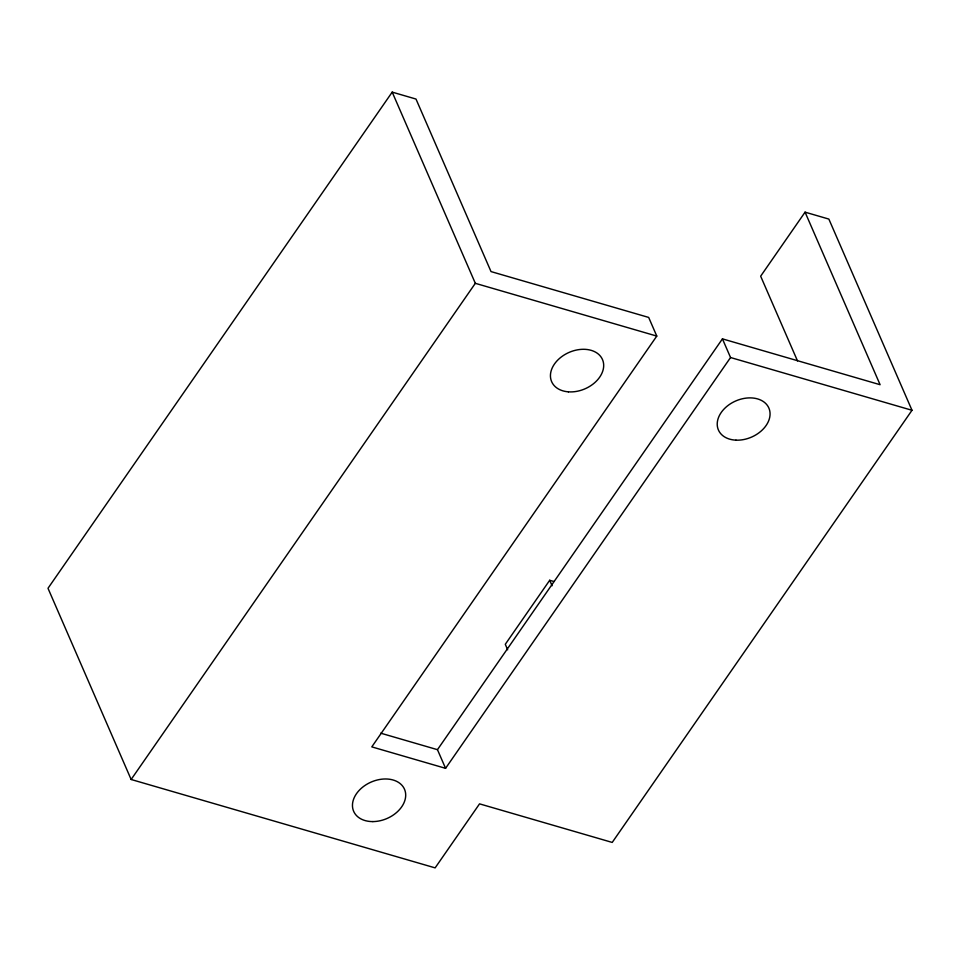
<?xml version="1.0" encoding="UTF-8"?>
<svg xmlns="http://www.w3.org/2000/svg" width="960" height="960" viewBox="0 0 960 960"><rect width="100%" height="100%" fill="white"/><g stroke="black" fill="none" stroke-linecap="round" stroke-linejoin="round"><path stroke-width="1.44" d="M445.572 768.324L437.46 749.676L722.436 338.868L730.548 357.528L445.572 768.324L371.796 746.88L656.784 336.084L648.672 317.424L491.016 271.584L415.992 99.048L392.196 92.124L48 588.288L131.136 779.484L435.132 867.876L479.544 803.856L612.216 842.424L912 410.28L828.864 219.084L805.068 212.16L760.656 276.192L797.484 360.876M131.136 779.484L475.332 283.32L392.196 92.124M553.896 581.508L549.696 580.284L505.284 644.304L507.66 649.788M722.436 338.868L880.092 384.708L805.068 212.16M475.332 283.32L656.784 336.084M730.548 357.528L912 410.28M380.712 733.176L437.46 749.676M549.696 580.284L552.072 585.756M372.876 821.592A27.72 19.872 -23.5 0 0 404.604 789.48A27.72 19.872 -23.5 0 0 359.748 789.78A27.72 19.872 -23.5 0 0 372.876 821.592M735.972 440.16A27.516 19.728 -23.5 0 0 769.38 409.416A27.516 19.728 -23.5 0 0 725.58 407.52A27.516 19.728 -23.5 0 0 735.972 440.16M568.392 391.836A27.72 19.872 -23.5 0 0 603.204 361.632A27.72 19.872 -23.5 0 0 559.608 358.344A27.72 19.872 -23.5 0 0 568.392 391.836"/></g></svg>
